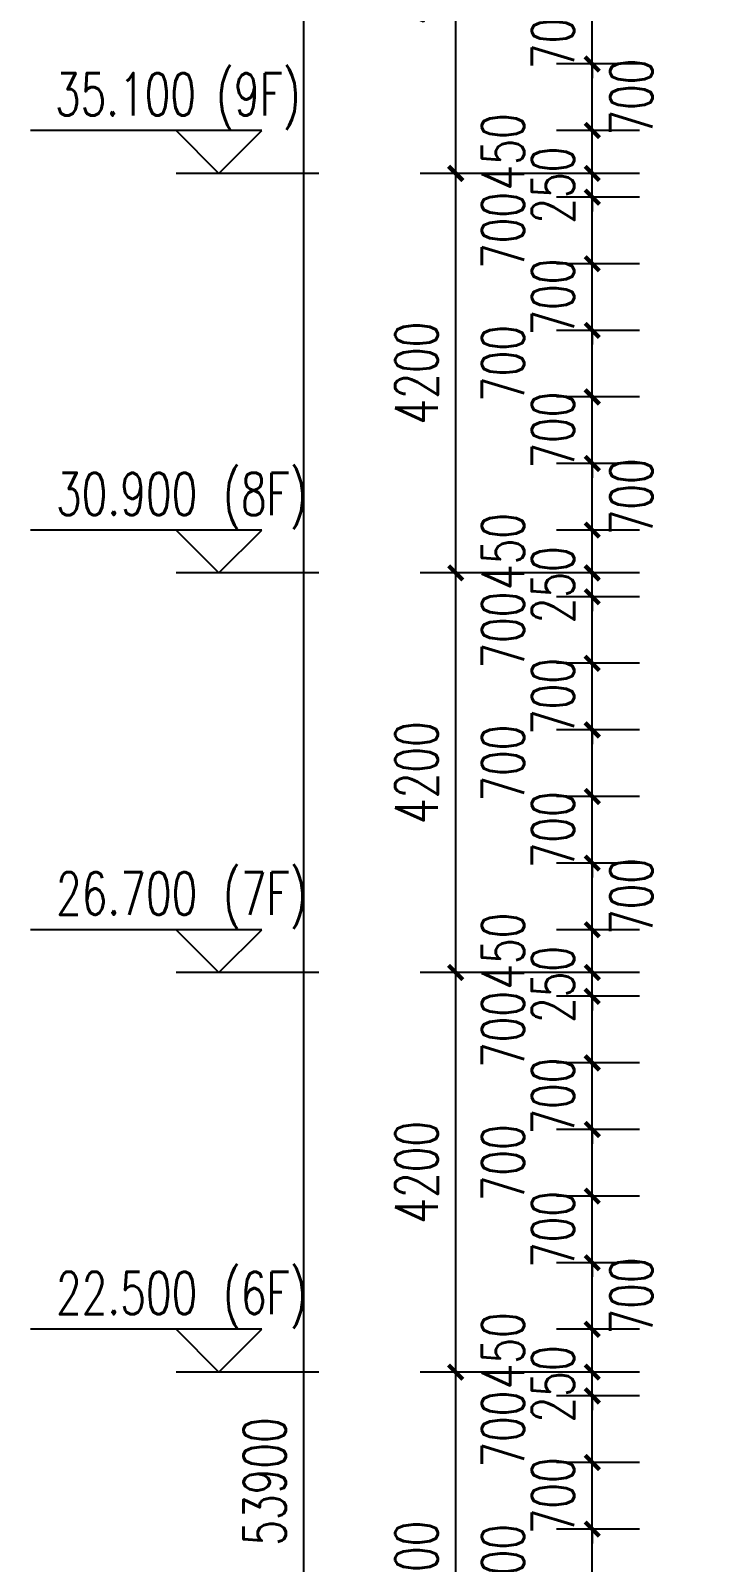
# Model space of a CAD drawing. Header units: millimetres. Extents: x 500457 to 783861, y -293369 to -162148.
# Drawn here: x 527470 to 534640, y -209851 to -193751 of the extents above; entities that cross this region are included whole.
import ezdxf

# ---------------------------------------------------------------- set-up
doc = ezdxf.new("R2010")
doc.units = ezdxf.units.MM
doc.header["$LTSCALE"] = 1000
for name, color, linetype in [('DIM_ELEV', 3, 'Continuous'), ('PUB_DIM', 3, 'Continuous'), ('PUB_TEXT', 7, 'Continuous')]:
    doc.layers.add(name, color=color, linetype=linetype)
doc.styles.add('_TCH_DIM', font='SIMPLEX', dxfattribs={"bigfont": 'GBCBIG'})
doc.styles.add('_TCH_DIM_T3', font='SIMPLEX', dxfattribs={"width": 0.705882, "bigfont": 'GBCBIG'})
doc.dimstyles.new('_TCH_ARCH&&150', dxfattribs={"dimtxt": 446.25, "dimasz": 150, "dimexe": 375, "dimexo": 450, "dimgap": 189.375, "dimtad": 1, "dimdec": 0, "dimzin": 0, "dimdsep": 46, "dimtxsty": '_TCH_DIM_T3', "dimblk": 'ARCHTICK', "dimcen": 0.09, "dimclrt": 7, "dimazin": 2, "dimtfac": 1, "dimtdec": 0, "dimtix": 1, "dimtmove": 2, "dimatfit": 3, "dimfxl": 1, "dimtolj": 1, "dimtzin": 0, "dimarcsym": 0})

# ---------------------------------------------------------------- blocks, each defined once
blk = doc.blocks.new('_ArchTick')
at = {"color": 0, "linetype": 'ByBlock', "const_width": 0.3}
blk.add_lwpolyline([(-0.5, -0.5), (0.5, 0.5)], dxfattribs=at)
blk = doc.blocks.new('*D367')
at = {"layer": 'Defpoints', "color": 0, "transparency": 16777216}
for p in [(533377, -209501), (534324, -209501), (534324, -210201)]:
    blk.add_point(p, dxfattribs=at)
at = {"layer": 'PUB_DIM', "color": 0, "lineweight": -2, "transparency": 16777216}
for p, q in [((533874, -209501), (533002, -209501)), ((533377, -210201), (533377, -209501)), ((533874, -210201), (533002, -210201))]:
    blk.add_line(p, q, dxfattribs=at)
at = {"layer": 'PUB_DIM', "color": 0, "lineweight": -2, "transparency": 16777216, "xscale": 150, "yscale": 150, "zscale": 150}
for p, rotation in [((533377, -209501), 90), ((533377, -210201), 270)]:
    blk.add_blockref('_ArchTick', p, dxfattribs=dict(at, rotation=rotation))
at = {"layer": 'PUB_DIM', "color": 7, "transparency": 16777216, "insert": (532439, -209851), "char_height": 446.2, "attachment_point": 5, "rotation": 90, "style": '_TCH_DIM_T3'}
blk.add_mtext('\\A1;700', dxfattribs=at)
blk = doc.blocks.new('*D368')
at = {"layer": 'Defpoints', "color": 0, "transparency": 16777216}
for p in [(533377, -208801), (534324, -208801), (534324, -209501)]:
    blk.add_point(p, dxfattribs=at)
at = {"layer": 'PUB_DIM', "color": 0, "lineweight": -2, "transparency": 16777216}
for p, q in [((533377, -208801), (533377, -208651)), ((533874, -208801), (533002, -208801)), ((533377, -209501), (533377, -208801)), ((533874, -209501), (533002, -209501)), ((533377, -209501), (533377, -209651))]:
    blk.add_line(p, q, dxfattribs=at)
at = {"layer": 'PUB_DIM', "color": 0, "lineweight": -2, "transparency": 16777216, "xscale": 150, "yscale": 150, "zscale": 150}
for p, rotation in [((533377, -208801), 270), ((533377, -209501), 90)]:
    blk.add_blockref('_ArchTick', p, dxfattribs=dict(at, rotation=rotation))
at = {"layer": 'PUB_DIM', "color": 7, "transparency": 16777216, "insert": (532964, -209151), "char_height": 446.2, "attachment_point": 5, "rotation": 90, "style": '_TCH_DIM_T3'}
blk.add_mtext('\\A1;700', dxfattribs=at)
blk = doc.blocks.new('*D369')
at = {"layer": 'Defpoints', "color": 0, "transparency": 16777216}
for p in [(533377, -208101), (534324, -208101), (534324, -208801)]:
    blk.add_point(p, dxfattribs=at)
at = {"layer": 'PUB_DIM', "color": 0, "lineweight": -2, "transparency": 16777216}
for p, q in [((533874, -208101), (533002, -208101)), ((533377, -208801), (533377, -208101)), ((533874, -208801), (533002, -208801))]:
    blk.add_line(p, q, dxfattribs=at)
at = {"layer": 'PUB_DIM', "color": 0, "lineweight": -2, "transparency": 16777216, "xscale": 150, "yscale": 150, "zscale": 150}
for p, rotation in [((533377, -208101), 90), ((533377, -208801), 270)]:
    blk.add_blockref('_ArchTick', p, dxfattribs=dict(at, rotation=rotation))
at = {"layer": 'PUB_DIM', "color": 7, "transparency": 16777216, "insert": (532439, -208451), "char_height": 446.2, "attachment_point": 5, "rotation": 90, "style": '_TCH_DIM_T3'}
blk.add_mtext('\\A1;700', dxfattribs=at)
blk = doc.blocks.new('*D370')
at = {"layer": 'Defpoints', "color": 0, "transparency": 16777216}
for p in [(533377, -207851), (534324, -207851), (534324, -208101)]:
    blk.add_point(p, dxfattribs=at)
at = {"layer": 'PUB_DIM', "color": 0, "lineweight": -2, "transparency": 16777216}
for p, q in [((533874, -207851), (533002, -207851)), ((533377, -207851), (533377, -207701)), ((533377, -208101), (533377, -207851)), ((533874, -208101), (533002, -208101)), ((533377, -208101), (533377, -208251))]:
    blk.add_line(p, q, dxfattribs=at)
at = {"layer": 'PUB_DIM', "color": 0, "lineweight": -2, "transparency": 16777216, "xscale": 150, "yscale": 150, "zscale": 150}
for p, rotation in [((533377, -207851), 270), ((533377, -208101), 90)]:
    blk.add_blockref('_ArchTick', p, dxfattribs=dict(at, rotation=rotation))
at = {"layer": 'PUB_DIM', "color": 7, "transparency": 16777216, "insert": (532964, -207976), "char_height": 446.2, "attachment_point": 5, "rotation": 90, "style": '_TCH_DIM_T3'}
blk.add_mtext('\\A1;250', dxfattribs=at)
blk = doc.blocks.new('*D371')
at = {"layer": 'Defpoints', "color": 0, "transparency": 16777216}
for p in [(533377, -207401), (534324, -207401), (534324, -207851)]:
    blk.add_point(p, dxfattribs=at)
at = {"layer": 'PUB_DIM', "color": 0, "lineweight": -2, "transparency": 16777216}
for p, q in [((533874, -207401), (533002, -207401)), ((533377, -207851), (533377, -207401)), ((533874, -207851), (533002, -207851))]:
    blk.add_line(p, q, dxfattribs=at)
at = {"layer": 'PUB_DIM', "color": 0, "lineweight": -2, "transparency": 16777216, "xscale": 150, "yscale": 150, "zscale": 150}
for p, rotation in [((533377, -207401), 90), ((533377, -207851), 270)]:
    blk.add_blockref('_ArchTick', p, dxfattribs=dict(at, rotation=rotation))
at = {"layer": 'PUB_DIM', "color": 7, "transparency": 16777216, "insert": (532439, -207626), "char_height": 446.2, "attachment_point": 5, "rotation": 90, "style": '_TCH_DIM_T3'}
blk.add_mtext('\\A1;450', dxfattribs=at)
blk = doc.blocks.new('*D372')
at = {"layer": 'Defpoints', "color": 0, "transparency": 16777216}
for p in [(533377, -206701), (534324, -206701), (534324, -207401)]:
    blk.add_point(p, dxfattribs=at)
at = {"layer": 'PUB_DIM', "color": 0, "lineweight": -2, "transparency": 16777216}
for p, q in [((533874, -206701), (533002, -206701)), ((533377, -207401), (533377, -206701)), ((533874, -207401), (533002, -207401))]:
    blk.add_line(p, q, dxfattribs=at)
at = {"layer": 'PUB_DIM', "color": 0, "lineweight": -2, "transparency": 16777216, "xscale": 150, "yscale": 150, "zscale": 150}
for p, rotation in [((533377, -206701), 90), ((533377, -207401), 270)]:
    blk.add_blockref('_ArchTick', p, dxfattribs=dict(at, rotation=rotation))
at = {"layer": 'PUB_DIM', "color": 7, "transparency": 16777216, "insert": (533789, -207051), "char_height": 446.2, "attachment_point": 5, "rotation": 90, "style": '_TCH_DIM_T3'}
blk.add_mtext('\\A1;700', dxfattribs=at)
blk = doc.blocks.new('*D373')
at = {"layer": 'Defpoints', "color": 0, "transparency": 16777216}
for p in [(533377, -206001), (534324, -206001), (534324, -206701)]:
    blk.add_point(p, dxfattribs=at)
at = {"layer": 'PUB_DIM', "color": 0, "lineweight": -2, "transparency": 16777216}
for p, q in [((533377, -206001), (533377, -205851)), ((533874, -206001), (533002, -206001)), ((533377, -206701), (533377, -206001)), ((533874, -206701), (533002, -206701)), ((533377, -206701), (533377, -206851))]:
    blk.add_line(p, q, dxfattribs=at)
at = {"layer": 'PUB_DIM', "color": 0, "lineweight": -2, "transparency": 16777216, "xscale": 150, "yscale": 150, "zscale": 150}
for p, rotation in [((533377, -206001), 270), ((533377, -206701), 90)]:
    blk.add_blockref('_ArchTick', p, dxfattribs=dict(at, rotation=rotation))
at = {"layer": 'PUB_DIM', "color": 7, "transparency": 16777216, "insert": (532964, -206351), "char_height": 446.2, "attachment_point": 5, "rotation": 90, "style": '_TCH_DIM_T3'}
blk.add_mtext('\\A1;700', dxfattribs=at)
blk = doc.blocks.new('*D374')
at = {"layer": 'Defpoints', "color": 0, "transparency": 16777216}
for p in [(533377, -205301), (534324, -205301), (534324, -206001)]:
    blk.add_point(p, dxfattribs=at)
at = {"layer": 'PUB_DIM', "color": 0, "lineweight": -2, "transparency": 16777216}
for p, q in [((533874, -205301), (533002, -205301)), ((533377, -206001), (533377, -205301)), ((533874, -206001), (533002, -206001))]:
    blk.add_line(p, q, dxfattribs=at)
at = {"layer": 'PUB_DIM', "color": 0, "lineweight": -2, "transparency": 16777216, "xscale": 150, "yscale": 150, "zscale": 150}
for p, rotation in [((533377, -205301), 90), ((533377, -206001), 270)]:
    blk.add_blockref('_ArchTick', p, dxfattribs=dict(at, rotation=rotation))
at = {"layer": 'PUB_DIM', "color": 7, "transparency": 16777216, "insert": (532439, -205651), "char_height": 446.2, "attachment_point": 5, "rotation": 90, "style": '_TCH_DIM_T3'}
blk.add_mtext('\\A1;700', dxfattribs=at)
blk = doc.blocks.new('*D375')
at = {"layer": 'Defpoints', "color": 0, "transparency": 16777216}
for p in [(533377, -204601), (534324, -204601), (534324, -205301)]:
    blk.add_point(p, dxfattribs=at)
at = {"layer": 'PUB_DIM', "color": 0, "lineweight": -2, "transparency": 16777216}
for p, q in [((533377, -204601), (533377, -204451)), ((533874, -204601), (533002, -204601)), ((533377, -205301), (533377, -204601)), ((533874, -205301), (533002, -205301)), ((533377, -205301), (533377, -205451))]:
    blk.add_line(p, q, dxfattribs=at)
at = {"layer": 'PUB_DIM', "color": 0, "lineweight": -2, "transparency": 16777216, "xscale": 150, "yscale": 150, "zscale": 150}
for p, rotation in [((533377, -204601), 270), ((533377, -205301), 90)]:
    blk.add_blockref('_ArchTick', p, dxfattribs=dict(at, rotation=rotation))
at = {"layer": 'PUB_DIM', "color": 7, "transparency": 16777216, "insert": (532964, -204951), "char_height": 446.2, "attachment_point": 5, "rotation": 90, "style": '_TCH_DIM_T3'}
blk.add_mtext('\\A1;700', dxfattribs=at)
blk = doc.blocks.new('*D376')
at = {"layer": 'Defpoints', "color": 0, "transparency": 16777216}
for p in [(533377, -203901), (534324, -203901), (534324, -204601)]:
    blk.add_point(p, dxfattribs=at)
at = {"layer": 'PUB_DIM', "color": 0, "lineweight": -2, "transparency": 16777216}
for p, q in [((533874, -203901), (533002, -203901)), ((533377, -204601), (533377, -203901)), ((533874, -204601), (533002, -204601))]:
    blk.add_line(p, q, dxfattribs=at)
at = {"layer": 'PUB_DIM', "color": 0, "lineweight": -2, "transparency": 16777216, "xscale": 150, "yscale": 150, "zscale": 150}
for p, rotation in [((533377, -203901), 90), ((533377, -204601), 270)]:
    blk.add_blockref('_ArchTick', p, dxfattribs=dict(at, rotation=rotation))
at = {"layer": 'PUB_DIM', "color": 7, "transparency": 16777216, "insert": (532439, -204251), "char_height": 446.2, "attachment_point": 5, "rotation": 90, "style": '_TCH_DIM_T3'}
blk.add_mtext('\\A1;700', dxfattribs=at)
blk = doc.blocks.new('*D377')
at = {"layer": 'Defpoints', "color": 0, "transparency": 16777216}
for p in [(533377, -203651), (534324, -203651), (534324, -203901)]:
    blk.add_point(p, dxfattribs=at)
at = {"layer": 'PUB_DIM', "color": 0, "lineweight": -2, "transparency": 16777216}
for p, q in [((533377, -203651), (533377, -203501)), ((533874, -203651), (533002, -203651)), ((533377, -203901), (533377, -203651)), ((533874, -203901), (533002, -203901)), ((533377, -203901), (533377, -204051))]:
    blk.add_line(p, q, dxfattribs=at)
at = {"layer": 'PUB_DIM', "color": 0, "lineweight": -2, "transparency": 16777216, "xscale": 150, "yscale": 150, "zscale": 150}
for p, rotation in [((533377, -203651), 270), ((533377, -203901), 90)]:
    blk.add_blockref('_ArchTick', p, dxfattribs=dict(at, rotation=rotation))
at = {"layer": 'PUB_DIM', "color": 7, "transparency": 16777216, "insert": (532964, -203776), "char_height": 446.2, "attachment_point": 5, "rotation": 90, "style": '_TCH_DIM_T3'}
blk.add_mtext('\\A1;250', dxfattribs=at)
blk = doc.blocks.new('*D378')
at = {"layer": 'Defpoints', "color": 0, "transparency": 16777216}
for p in [(533377, -203201), (534324, -203201), (534324, -203651)]:
    blk.add_point(p, dxfattribs=at)
at = {"layer": 'PUB_DIM', "color": 0, "lineweight": -2, "transparency": 16777216}
for p, q in [((533874, -203201), (533002, -203201)), ((533377, -203651), (533377, -203201)), ((533874, -203651), (533002, -203651))]:
    blk.add_line(p, q, dxfattribs=at)
at = {"layer": 'PUB_DIM', "color": 0, "lineweight": -2, "transparency": 16777216, "xscale": 150, "yscale": 150, "zscale": 150}
for p, rotation in [((533377, -203201), 90), ((533377, -203651), 270)]:
    blk.add_blockref('_ArchTick', p, dxfattribs=dict(at, rotation=rotation))
at = {"layer": 'PUB_DIM', "color": 7, "transparency": 16777216, "insert": (532439, -203426), "char_height": 446.2, "attachment_point": 5, "rotation": 90, "style": '_TCH_DIM_T3'}
blk.add_mtext('\\A1;450', dxfattribs=at)
blk = doc.blocks.new('*D379')
at = {"layer": 'Defpoints', "color": 0, "transparency": 16777216}
for p in [(533377, -202501), (534324, -202501), (534324, -203201)]:
    blk.add_point(p, dxfattribs=at)
at = {"layer": 'PUB_DIM', "color": 0, "lineweight": -2, "transparency": 16777216}
for p, q in [((533874, -202501), (533002, -202501)), ((533377, -203201), (533377, -202501)), ((533874, -203201), (533002, -203201))]:
    blk.add_line(p, q, dxfattribs=at)
at = {"layer": 'PUB_DIM', "color": 0, "lineweight": -2, "transparency": 16777216, "xscale": 150, "yscale": 150, "zscale": 150}
for p, rotation in [((533377, -202501), 90), ((533377, -203201), 270)]:
    blk.add_blockref('_ArchTick', p, dxfattribs=dict(at, rotation=rotation))
at = {"layer": 'PUB_DIM', "color": 7, "transparency": 16777216, "insert": (533789, -202851), "char_height": 446.2, "attachment_point": 5, "rotation": 90, "style": '_TCH_DIM_T3'}
blk.add_mtext('\\A1;700', dxfattribs=at)
blk = doc.blocks.new('*D380')
at = {"layer": 'Defpoints', "color": 0, "transparency": 16777216}
for p in [(533377, -201801), (534324, -201801), (534324, -202501)]:
    blk.add_point(p, dxfattribs=at)
at = {"layer": 'PUB_DIM', "color": 0, "lineweight": -2, "transparency": 16777216}
for p, q in [((533377, -201801), (533377, -201651)), ((533874, -201801), (533002, -201801)), ((533377, -202501), (533377, -201801)), ((533874, -202501), (533002, -202501)), ((533377, -202501), (533377, -202651))]:
    blk.add_line(p, q, dxfattribs=at)
at = {"layer": 'PUB_DIM', "color": 0, "lineweight": -2, "transparency": 16777216, "xscale": 150, "yscale": 150, "zscale": 150}
for p, rotation in [((533377, -201801), 270), ((533377, -202501), 90)]:
    blk.add_blockref('_ArchTick', p, dxfattribs=dict(at, rotation=rotation))
at = {"layer": 'PUB_DIM', "color": 7, "transparency": 16777216, "insert": (532964, -202151), "char_height": 446.2, "attachment_point": 5, "rotation": 90, "style": '_TCH_DIM_T3'}
blk.add_mtext('\\A1;700', dxfattribs=at)
blk = doc.blocks.new('*D381')
at = {"layer": 'Defpoints', "color": 0, "transparency": 16777216}
for p in [(533377, -201101), (534324, -201101), (534324, -201801)]:
    blk.add_point(p, dxfattribs=at)
at = {"layer": 'PUB_DIM', "color": 0, "lineweight": -2, "transparency": 16777216}
for p, q in [((533874, -201101), (533002, -201101)), ((533377, -201801), (533377, -201101)), ((533874, -201801), (533002, -201801))]:
    blk.add_line(p, q, dxfattribs=at)
at = {"layer": 'PUB_DIM', "color": 0, "lineweight": -2, "transparency": 16777216, "xscale": 150, "yscale": 150, "zscale": 150}
for p, rotation in [((533377, -201101), 90), ((533377, -201801), 270)]:
    blk.add_blockref('_ArchTick', p, dxfattribs=dict(at, rotation=rotation))
at = {"layer": 'PUB_DIM', "color": 7, "transparency": 16777216, "insert": (532439, -201451), "char_height": 446.2, "attachment_point": 5, "rotation": 90, "style": '_TCH_DIM_T3'}
blk.add_mtext('\\A1;700', dxfattribs=at)
blk = doc.blocks.new('*D382')
at = {"layer": 'Defpoints', "color": 0, "transparency": 16777216}
for p in [(533377, -200401), (534324, -200401), (534324, -201101)]:
    blk.add_point(p, dxfattribs=at)
at = {"layer": 'PUB_DIM', "color": 0, "lineweight": -2, "transparency": 16777216}
for p, q in [((533377, -200401), (533377, -200251)), ((533874, -200401), (533002, -200401)), ((533377, -201101), (533377, -200401)), ((533874, -201101), (533002, -201101)), ((533377, -201101), (533377, -201251))]:
    blk.add_line(p, q, dxfattribs=at)
at = {"layer": 'PUB_DIM', "color": 0, "lineweight": -2, "transparency": 16777216, "xscale": 150, "yscale": 150, "zscale": 150}
for p, rotation in [((533377, -200401), 270), ((533377, -201101), 90)]:
    blk.add_blockref('_ArchTick', p, dxfattribs=dict(at, rotation=rotation))
at = {"layer": 'PUB_DIM', "color": 7, "transparency": 16777216, "insert": (532964, -200751), "char_height": 446.2, "attachment_point": 5, "rotation": 90, "style": '_TCH_DIM_T3'}
blk.add_mtext('\\A1;700', dxfattribs=at)
blk = doc.blocks.new('*D383')
at = {"layer": 'Defpoints', "color": 0, "transparency": 16777216}
for p in [(533377, -199701), (534324, -199701), (534324, -200401)]:
    blk.add_point(p, dxfattribs=at)
at = {"layer": 'PUB_DIM', "color": 0, "lineweight": -2, "transparency": 16777216}
for p, q in [((533874, -199701), (533002, -199701)), ((533377, -200401), (533377, -199701)), ((533874, -200401), (533002, -200401))]:
    blk.add_line(p, q, dxfattribs=at)
at = {"layer": 'PUB_DIM', "color": 0, "lineweight": -2, "transparency": 16777216, "xscale": 150, "yscale": 150, "zscale": 150}
for p, rotation in [((533377, -199701), 90), ((533377, -200401), 270)]:
    blk.add_blockref('_ArchTick', p, dxfattribs=dict(at, rotation=rotation))
at = {"layer": 'PUB_DIM', "color": 7, "transparency": 16777216, "insert": (532439, -200051), "char_height": 446.2, "attachment_point": 5, "rotation": 90, "style": '_TCH_DIM_T3'}
blk.add_mtext('\\A1;700', dxfattribs=at)
blk = doc.blocks.new('*D384')
at = {"layer": 'Defpoints', "color": 0, "transparency": 16777216}
for p in [(533377, -199451), (534324, -199451), (534324, -199701)]:
    blk.add_point(p, dxfattribs=at)
at = {"layer": 'PUB_DIM', "color": 0, "lineweight": -2, "transparency": 16777216}
for p, q in [((533377, -199451), (533377, -199301)), ((533874, -199451), (533002, -199451)), ((533377, -199701), (533377, -199451)), ((533874, -199701), (533002, -199701)), ((533377, -199701), (533377, -199851))]:
    blk.add_line(p, q, dxfattribs=at)
at = {"layer": 'PUB_DIM', "color": 0, "lineweight": -2, "transparency": 16777216, "xscale": 150, "yscale": 150, "zscale": 150}
for p, rotation in [((533377, -199451), 270), ((533377, -199701), 90)]:
    blk.add_blockref('_ArchTick', p, dxfattribs=dict(at, rotation=rotation))
at = {"layer": 'PUB_DIM', "color": 7, "transparency": 16777216, "insert": (532964, -199576), "char_height": 446.2, "attachment_point": 5, "rotation": 90, "style": '_TCH_DIM_T3'}
blk.add_mtext('\\A1;250', dxfattribs=at)
blk = doc.blocks.new('*D385')
at = {"layer": 'Defpoints', "color": 0, "transparency": 16777216}
for p in [(533377, -199001), (534324, -199001), (534324, -199451)]:
    blk.add_point(p, dxfattribs=at)
at = {"layer": 'PUB_DIM', "color": 0, "lineweight": -2, "transparency": 16777216}
for p, q in [((533874, -199001), (533002, -199001)), ((533377, -199451), (533377, -199001)), ((533874, -199451), (533002, -199451))]:
    blk.add_line(p, q, dxfattribs=at)
at = {"layer": 'PUB_DIM', "color": 0, "lineweight": -2, "transparency": 16777216, "xscale": 150, "yscale": 150, "zscale": 150}
for p, rotation in [((533377, -199001), 90), ((533377, -199451), 270)]:
    blk.add_blockref('_ArchTick', p, dxfattribs=dict(at, rotation=rotation))
at = {"layer": 'PUB_DIM', "color": 7, "transparency": 16777216, "insert": (532439, -199226), "char_height": 446.2, "attachment_point": 5, "rotation": 90, "style": '_TCH_DIM_T3'}
blk.add_mtext('\\A1;450', dxfattribs=at)
blk = doc.blocks.new('*D386')
at = {"layer": 'Defpoints', "color": 0, "transparency": 16777216}
for p in [(533377, -198301), (534324, -198301), (534324, -199001)]:
    blk.add_point(p, dxfattribs=at)
at = {"layer": 'PUB_DIM', "color": 0, "lineweight": -2, "transparency": 16777216}
for p, q in [((533874, -198301), (533002, -198301)), ((533377, -199001), (533377, -198301)), ((533874, -199001), (533002, -199001))]:
    blk.add_line(p, q, dxfattribs=at)
at = {"layer": 'PUB_DIM', "color": 0, "lineweight": -2, "transparency": 16777216, "xscale": 150, "yscale": 150, "zscale": 150}
for p, rotation in [((533377, -198301), 90), ((533377, -199001), 270)]:
    blk.add_blockref('_ArchTick', p, dxfattribs=dict(at, rotation=rotation))
at = {"layer": 'PUB_DIM', "color": 7, "transparency": 16777216, "insert": (533789, -198651), "char_height": 446.2, "attachment_point": 5, "rotation": 90, "style": '_TCH_DIM_T3'}
blk.add_mtext('\\A1;700', dxfattribs=at)
blk = doc.blocks.new('*D387')
at = {"layer": 'Defpoints', "color": 0, "transparency": 16777216}
for p in [(533377, -197601), (534324, -197601), (534324, -198301)]:
    blk.add_point(p, dxfattribs=at)
at = {"layer": 'PUB_DIM', "color": 0, "lineweight": -2, "transparency": 16777216}
for p, q in [((533377, -197601), (533377, -197451)), ((533874, -197601), (533002, -197601)), ((533377, -198301), (533377, -197601)), ((533874, -198301), (533002, -198301)), ((533377, -198301), (533377, -198451))]:
    blk.add_line(p, q, dxfattribs=at)
at = {"layer": 'PUB_DIM', "color": 0, "lineweight": -2, "transparency": 16777216, "xscale": 150, "yscale": 150, "zscale": 150}
for p, rotation in [((533377, -197601), 270), ((533377, -198301), 90)]:
    blk.add_blockref('_ArchTick', p, dxfattribs=dict(at, rotation=rotation))
at = {"layer": 'PUB_DIM', "color": 7, "transparency": 16777216, "insert": (532964, -197951), "char_height": 446.2, "attachment_point": 5, "rotation": 90, "style": '_TCH_DIM_T3'}
blk.add_mtext('\\A1;700', dxfattribs=at)
blk = doc.blocks.new('*D388')
at = {"layer": 'Defpoints', "color": 0, "transparency": 16777216}
for p in [(533377, -196901), (534324, -196901), (534324, -197601)]:
    blk.add_point(p, dxfattribs=at)
at = {"layer": 'PUB_DIM', "color": 0, "lineweight": -2, "transparency": 16777216}
for p, q in [((533874, -196901), (533002, -196901)), ((533377, -197601), (533377, -196901)), ((533874, -197601), (533002, -197601))]:
    blk.add_line(p, q, dxfattribs=at)
at = {"layer": 'PUB_DIM', "color": 0, "lineweight": -2, "transparency": 16777216, "xscale": 150, "yscale": 150, "zscale": 150}
for p, rotation in [((533377, -196901), 90), ((533377, -197601), 270)]:
    blk.add_blockref('_ArchTick', p, dxfattribs=dict(at, rotation=rotation))
at = {"layer": 'PUB_DIM', "color": 7, "transparency": 16777216, "insert": (532439, -197251), "char_height": 446.2, "attachment_point": 5, "rotation": 90, "style": '_TCH_DIM_T3'}
blk.add_mtext('\\A1;700', dxfattribs=at)
blk = doc.blocks.new('*D389')
at = {"layer": 'Defpoints', "color": 0, "transparency": 16777216}
for p in [(533377, -196201), (534324, -196201), (534324, -196901)]:
    blk.add_point(p, dxfattribs=at)
at = {"layer": 'PUB_DIM', "color": 0, "lineweight": -2, "transparency": 16777216}
for p, q in [((533377, -196201), (533377, -196051)), ((533874, -196201), (533002, -196201)), ((533377, -196901), (533377, -196201)), ((533874, -196901), (533002, -196901)), ((533377, -196901), (533377, -197051))]:
    blk.add_line(p, q, dxfattribs=at)
at = {"layer": 'PUB_DIM', "color": 0, "lineweight": -2, "transparency": 16777216, "xscale": 150, "yscale": 150, "zscale": 150}
for p, rotation in [((533377, -196201), 270), ((533377, -196901), 90)]:
    blk.add_blockref('_ArchTick', p, dxfattribs=dict(at, rotation=rotation))
at = {"layer": 'PUB_DIM', "color": 7, "transparency": 16777216, "insert": (532964, -196551), "char_height": 446.2, "attachment_point": 5, "rotation": 90, "style": '_TCH_DIM_T3'}
blk.add_mtext('\\A1;700', dxfattribs=at)
blk = doc.blocks.new('*D390')
at = {"layer": 'Defpoints', "color": 0, "transparency": 16777216}
for p in [(533377, -195501), (534324, -195501), (534324, -196201)]:
    blk.add_point(p, dxfattribs=at)
at = {"layer": 'PUB_DIM', "color": 0, "lineweight": -2, "transparency": 16777216}
for p, q in [((533874, -195501), (533002, -195501)), ((533377, -196201), (533377, -195501)), ((533874, -196201), (533002, -196201))]:
    blk.add_line(p, q, dxfattribs=at)
at = {"layer": 'PUB_DIM', "color": 0, "lineweight": -2, "transparency": 16777216, "xscale": 150, "yscale": 150, "zscale": 150}
for p, rotation in [((533377, -195501), 90), ((533377, -196201), 270)]:
    blk.add_blockref('_ArchTick', p, dxfattribs=dict(at, rotation=rotation))
at = {"layer": 'PUB_DIM', "color": 7, "transparency": 16777216, "insert": (532439, -195851), "char_height": 446.2, "attachment_point": 5, "rotation": 90, "style": '_TCH_DIM_T3'}
blk.add_mtext('\\A1;700', dxfattribs=at)
blk = doc.blocks.new('*D391')
at = {"layer": 'Defpoints', "color": 0, "transparency": 16777216}
for p in [(533377, -195251), (534324, -195251), (534324, -195501)]:
    blk.add_point(p, dxfattribs=at)
at = {"layer": 'PUB_DIM', "color": 0, "lineweight": -2, "transparency": 16777216}
for p, q in [((533377, -195251), (533377, -195101)), ((533874, -195251), (533002, -195251)), ((533377, -195501), (533377, -195251)), ((533874, -195501), (533002, -195501)), ((533377, -195501), (533377, -195651))]:
    blk.add_line(p, q, dxfattribs=at)
at = {"layer": 'PUB_DIM', "color": 0, "lineweight": -2, "transparency": 16777216, "xscale": 150, "yscale": 150, "zscale": 150}
for p, rotation in [((533377, -195251), 270), ((533377, -195501), 90)]:
    blk.add_blockref('_ArchTick', p, dxfattribs=dict(at, rotation=rotation))
at = {"layer": 'PUB_DIM', "color": 7, "transparency": 16777216, "insert": (532964, -195376), "char_height": 446.2, "attachment_point": 5, "rotation": 90, "style": '_TCH_DIM_T3'}
blk.add_mtext('\\A1;250', dxfattribs=at)
blk = doc.blocks.new('*D392')
at = {"layer": 'Defpoints', "color": 0, "transparency": 16777216}
for p in [(533377, -194801), (534324, -194801), (534324, -195251)]:
    blk.add_point(p, dxfattribs=at)
at = {"layer": 'PUB_DIM', "color": 0, "lineweight": -2, "transparency": 16777216}
for p, q in [((533874, -194801), (533002, -194801)), ((533377, -195251), (533377, -194801)), ((533874, -195251), (533002, -195251))]:
    blk.add_line(p, q, dxfattribs=at)
at = {"layer": 'PUB_DIM', "color": 0, "lineweight": -2, "transparency": 16777216, "xscale": 150, "yscale": 150, "zscale": 150}
for p, rotation in [((533377, -194801), 90), ((533377, -195251), 270)]:
    blk.add_blockref('_ArchTick', p, dxfattribs=dict(at, rotation=rotation))
at = {"layer": 'PUB_DIM', "color": 7, "transparency": 16777216, "insert": (532439, -195026), "char_height": 446.2, "attachment_point": 5, "rotation": 90, "style": '_TCH_DIM_T3'}
blk.add_mtext('\\A1;450', dxfattribs=at)
blk = doc.blocks.new('*D393')
at = {"layer": 'Defpoints', "color": 0, "transparency": 16777216}
for p in [(533377, -194101), (534324, -194101), (534324, -194801)]:
    blk.add_point(p, dxfattribs=at)
at = {"layer": 'PUB_DIM', "color": 0, "lineweight": -2, "transparency": 16777216}
for p, q in [((533874, -194101), (533002, -194101)), ((533377, -194801), (533377, -194101)), ((533874, -194801), (533002, -194801))]:
    blk.add_line(p, q, dxfattribs=at)
at = {"layer": 'PUB_DIM', "color": 0, "lineweight": -2, "transparency": 16777216, "xscale": 150, "yscale": 150, "zscale": 150}
for p, rotation in [((533377, -194101), 90), ((533377, -194801), 270)]:
    blk.add_blockref('_ArchTick', p, dxfattribs=dict(at, rotation=rotation))
at = {"layer": 'PUB_DIM', "color": 7, "transparency": 16777216, "insert": (533789, -194451), "char_height": 446.2, "attachment_point": 5, "rotation": 90, "style": '_TCH_DIM_T3'}
blk.add_mtext('\\A1;700', dxfattribs=at)
blk = doc.blocks.new('*D394')
at = {"layer": 'Defpoints', "color": 0, "transparency": 16777216}
for p in [(533377, -193401), (534324, -193401), (534324, -194101)]:
    blk.add_point(p, dxfattribs=at)
at = {"layer": 'PUB_DIM', "color": 0, "lineweight": -2, "transparency": 16777216}
for p, q in [((533377, -193401), (533377, -193251)), ((533874, -193401), (533002, -193401)), ((533377, -194101), (533377, -193401)), ((533874, -194101), (533002, -194101)), ((533377, -194101), (533377, -194251))]:
    blk.add_line(p, q, dxfattribs=at)
at = {"layer": 'PUB_DIM', "color": 0, "lineweight": -2, "transparency": 16777216, "xscale": 150, "yscale": 150, "zscale": 150}
for p, rotation in [((533377, -193401), 270), ((533377, -194101), 90)]:
    blk.add_blockref('_ArchTick', p, dxfattribs=dict(at, rotation=rotation))
at = {"layer": 'PUB_DIM', "color": 7, "transparency": 16777216, "insert": (532964, -193751), "char_height": 446.2, "attachment_point": 5, "rotation": 90, "style": '_TCH_DIM_T3'}
blk.add_mtext('\\A1;700', dxfattribs=at)
blk = doc.blocks.new('*D413')
at = {"layer": 'Defpoints', "color": 0, "transparency": 16777216}
for p in [(530345, -182051), (534640, -182051), (534640, -235951)]:
    blk.add_point(p, dxfattribs=at)
at = {"layer": 'PUB_DIM', "color": 0, "lineweight": -2, "transparency": 16777216}
for p, q in [((534190, -182051), (529970, -182051)), ((530345, -235951), (530345, -182051)), ((534190, -235951), (529970, -235951))]:
    blk.add_line(p, q, dxfattribs=at)
at = {"layer": 'PUB_DIM', "color": 0, "lineweight": -2, "transparency": 16777216, "xscale": 150, "yscale": 150, "zscale": 150}
for p, rotation in [((530345, -182051), 90), ((530345, -235951), 270)]:
    blk.add_blockref('_ArchTick', p, dxfattribs=dict(at, rotation=rotation))
at = {"layer": 'PUB_DIM', "color": 7, "transparency": 16777216, "insert": (529933, -209001), "char_height": 446.2, "attachment_point": 5, "rotation": 90, "style": '_TCH_DIM_T3'}
blk.add_mtext('\\A1;53900', dxfattribs=at)
blk = doc.blocks.new('*D419')
at = {"layer": 'Defpoints', "color": 0, "transparency": 16777216}
for p in [(531941, -207851), (533905, -207851), (533905, -212051)]:
    blk.add_point(p, dxfattribs=at)
at = {"layer": 'PUB_DIM', "color": 0, "lineweight": -2, "transparency": 16777216}
for p, q in [((533455, -207851), (531566, -207851)), ((531941, -212051), (531941, -207851)), ((533455, -212051), (531566, -212051))]:
    blk.add_line(p, q, dxfattribs=at)
at = {"layer": 'PUB_DIM', "color": 0, "lineweight": -2, "transparency": 16777216, "xscale": 150, "yscale": 150, "zscale": 150}
for p, rotation in [((531941, -207851), 90), ((531941, -212051), 270)]:
    blk.add_blockref('_ArchTick', p, dxfattribs=dict(at, rotation=rotation))
at = {"layer": 'PUB_DIM', "color": 7, "transparency": 16777216, "insert": (531529, -209951), "char_height": 446.2, "attachment_point": 5, "rotation": 90, "style": '_TCH_DIM_T3'}
blk.add_mtext('\\A1;4200', dxfattribs=at)
blk = doc.blocks.new('*D420')
at = {"layer": 'Defpoints', "color": 0, "transparency": 16777216}
for p in [(531941, -203651), (533905, -203651), (533905, -207851)]:
    blk.add_point(p, dxfattribs=at)
at = {"layer": 'PUB_DIM', "color": 0, "lineweight": -2, "transparency": 16777216}
for p, q in [((533455, -203651), (531566, -203651)), ((531941, -207851), (531941, -203651)), ((533455, -207851), (531566, -207851))]:
    blk.add_line(p, q, dxfattribs=at)
at = {"layer": 'PUB_DIM', "color": 0, "lineweight": -2, "transparency": 16777216, "xscale": 150, "yscale": 150, "zscale": 150}
for p, rotation in [((531941, -203651), 90), ((531941, -207851), 270)]:
    blk.add_blockref('_ArchTick', p, dxfattribs=dict(at, rotation=rotation))
at = {"layer": 'PUB_DIM', "color": 7, "transparency": 16777216, "insert": (531529, -205751), "char_height": 446.2, "attachment_point": 5, "rotation": 90, "style": '_TCH_DIM_T3'}
blk.add_mtext('\\A1;4200', dxfattribs=at)
blk = doc.blocks.new('*D421')
at = {"layer": 'Defpoints', "color": 0, "transparency": 16777216}
for p in [(531941, -199451), (533905, -199451), (533905, -203651)]:
    blk.add_point(p, dxfattribs=at)
at = {"layer": 'PUB_DIM', "color": 0, "lineweight": -2, "transparency": 16777216}
for p, q in [((533455, -199451), (531566, -199451)), ((531941, -203651), (531941, -199451)), ((533455, -203651), (531566, -203651))]:
    blk.add_line(p, q, dxfattribs=at)
at = {"layer": 'PUB_DIM', "color": 0, "lineweight": -2, "transparency": 16777216, "xscale": 150, "yscale": 150, "zscale": 150}
for p, rotation in [((531941, -199451), 90), ((531941, -203651), 270)]:
    blk.add_blockref('_ArchTick', p, dxfattribs=dict(at, rotation=rotation))
at = {"layer": 'PUB_DIM', "color": 7, "transparency": 16777216, "insert": (531529, -201551), "char_height": 446.2, "attachment_point": 5, "rotation": 90, "style": '_TCH_DIM_T3'}
blk.add_mtext('\\A1;4200', dxfattribs=at)
blk = doc.blocks.new('*D422')
at = {"layer": 'Defpoints', "color": 0, "transparency": 16777216}
for p in [(531941, -195251), (533905, -195251), (533905, -199451)]:
    blk.add_point(p, dxfattribs=at)
at = {"layer": 'PUB_DIM', "color": 0, "lineweight": -2, "transparency": 16777216}
for p, q in [((533455, -195251), (531566, -195251)), ((531941, -199451), (531941, -195251)), ((533455, -199451), (531566, -199451))]:
    blk.add_line(p, q, dxfattribs=at)
at = {"layer": 'PUB_DIM', "color": 0, "lineweight": -2, "transparency": 16777216, "xscale": 150, "yscale": 150, "zscale": 150}
for p, rotation in [((531941, -195251), 90), ((531941, -199451), 270)]:
    blk.add_blockref('_ArchTick', p, dxfattribs=dict(at, rotation=rotation))
at = {"layer": 'PUB_DIM', "color": 7, "transparency": 16777216, "insert": (531529, -197351), "char_height": 446.2, "attachment_point": 5, "rotation": 90, "style": '_TCH_DIM_T3'}
blk.add_mtext('\\A1;4200', dxfattribs=at)
blk = doc.blocks.new('*D423')
at = {"layer": 'Defpoints', "color": 0, "transparency": 16777216}
for p in [(531941, -191051), (533905, -191051), (533905, -195251)]:
    blk.add_point(p, dxfattribs=at)
at = {"layer": 'PUB_DIM', "color": 0, "lineweight": -2, "transparency": 16777216}
for p, q in [((533455, -191051), (531566, -191051)), ((531941, -195251), (531941, -191051)), ((533455, -195251), (531566, -195251))]:
    blk.add_line(p, q, dxfattribs=at)
at = {"layer": 'PUB_DIM', "color": 0, "lineweight": -2, "transparency": 16777216, "xscale": 150, "yscale": 150, "zscale": 150}
for p, rotation in [((531941, -191051), 90), ((531941, -195251), 270)]:
    blk.add_blockref('_ArchTick', p, dxfattribs=dict(at, rotation=rotation))
at = {"layer": 'PUB_DIM', "color": 7, "transparency": 16777216, "insert": (531529, -193151), "char_height": 446.2, "attachment_point": 5, "rotation": 90, "style": '_TCH_DIM_T3'}
blk.add_mtext('\\A1;4200', dxfattribs=at)

msp = doc.modelspace()

# ---------------------------------------------------------------- linework, layer by layer
at = {"layer": 'DIM_ELEV'}
for p, q in [((529900.4, -194800.7), (527470.4, -194800.7)), ((529450.4, -195250.7), (529000.4, -194800.7)), ((529450.4, -195250.7), (529900.4, -194800.7)), ((530500.4, -195250.7), (529000.4, -195250.7)), ((529900.4, -199000.7), (527470.4, -199000.7)), ((529450.4, -199450.7), (529000.4, -199000.7)), ((529450.4, -199450.7), (529900.4, -199000.7)), ((530500.4, -199450.7), (529000.4, -199450.7)), ((529900.4, -203200.7), (527470.4, -203200.7)), ((529450.4, -203650.7), (529000.4, -203200.7)), ((529450.4, -203650.7), (529900.4, -203200.7)), ((530500.4, -203650.7), (529000.4, -203650.7)), ((529900.4, -207400.7), (527470.4, -207400.7)), ((529450.4, -207850.7), (529000.4, -207400.7)), ((529450.4, -207850.7), (529900.4, -207400.7)), ((530500.4, -207850.7), (529000.4, -207850.7))]:
    msp.add_line(p, q, dxfattribs=at)

# ---------------------------------------------------------------- texts
at = {"layer": 'PUB_TEXT', "style": '_TCH_DIM', "width": 0.705882}
for s, p in [('(9F)', (529420.4, -194643.2)), ('35.100', (527725.4, -194643.2)), ('(8F)', (529492.4, -198843.2)), ('30.900', (527737.4, -198843.2)), ('(7F)', (529492.4, -203043.2)), ('26.700', (527737.4, -203043.2)), ('(6F)', (529492.4, -207243.2)), ('22.500', (527737.4, -207243.2))]:
    msp.add_text(s, height=446.25, dxfattribs=at).set_placement(p)

# ---------------------------------------------------------------- dimensions: what is measured, and where the dimension line sits
at = {"layer": 'PUB_DIM'}
for p1, p2, distance, picture, middle in [((534640.3, -235950.7), (534640.3, -182050.7), 4295.1, '*D413', (529932.7, -209000.7)), ((533905, -195250.7), (533905, -191050.7), 1963.5, '*D423', (531529, -193150.7)), ((534324.4, -194100.7), (534324.4, -193400.7), 947.8, '*D394', (532964.1, -193750.7)), ((534324.4, -195500.7), (534324.4, -195250.7), 947.8, '*D391', (532964.1, -195375.7)), ((533905, -199450.7), (533905, -195250.7), 1963.5, '*D422', (531529, -197350.7)), ((534324.4, -196900.7), (534324.4, -196200.7), 947.8, '*D389', (532964.1, -196550.7)), ((534324.4, -198300.7), (534324.4, -197600.7), 947.8, '*D387', (532964.1, -197950.7)), ((534324.4, -199700.7), (534324.4, -199450.7), 947.8, '*D384', (532964.1, -199575.7)), ((533905, -203650.7), (533905, -199450.7), 1963.5, '*D421', (531529, -201550.7)), ((534324.4, -201100.7), (534324.4, -200400.7), 947.8, '*D382', (532964.1, -200750.7)), ((534324.4, -202500.7), (534324.4, -201800.7), 947.8, '*D380', (532964.1, -202150.7)), ((534324.4, -203900.7), (534324.4, -203650.7), 947.8, '*D377', (532964.1, -203775.7)), ((533905, -207850.7), (533905, -203650.7), 1963.5, '*D420', (531529, -205750.7)), ((534324.4, -205300.7), (534324.4, -204600.7), 947.8, '*D375', (532964.1, -204950.7)), ((534324.4, -206700.7), (534324.4, -206000.7), 947.8, '*D373', (532964.1, -206350.7)), ((534324.4, -208100.7), (534324.4, -207850.7), 947.8, '*D370', (532964.1, -207975.7)), ((533905, -212050.7), (533905, -207850.7), 1963.5, '*D419', (531529, -209950.7)), ((534324.4, -209500.7), (534324.4, -208800.7), 947.8, '*D368', (532964.1, -209150.7))]:
    dim = msp.add_aligned_dim(p1=p1, p2=p2, distance=distance, dimstyle='_TCH_ARCH&&150', dxfattribs=at)
    dim.commit()
    dim.dimension.update_dxf_attribs({"geometry": picture, "text_midpoint": middle})
for base, p1, p2, picture, middle in [((533376.6, -194100.7), (534324.4, -194800.7), (534324.4, -194100.7), '*D393', (533789.1, -194450.7)), ((533376.6, -194800.7), (534324.4, -195250.7), (534324.4, -194800.7), '*D392', (532439.1, -195025.7)), ((533376.6, -195500.7), (534324.4, -196200.7), (534324.4, -195500.7), '*D390', (532439.1, -195850.7)), ((533376.6, -196900.7), (534324.4, -197600.7), (534324.4, -196900.7), '*D388', (532439.1, -197250.7)), ((533376.6, -198300.7), (534324.4, -199000.7), (534324.4, -198300.7), '*D386', (533789.1, -198650.7)), ((533376.6, -199000.7), (534324.4, -199450.7), (534324.4, -199000.7), '*D385', (532439.1, -199225.7)), ((533376.6, -199700.7), (534324.4, -200400.7), (534324.4, -199700.7), '*D383', (532439.1, -200050.7)), ((533376.6, -201100.7), (534324.4, -201800.7), (534324.4, -201100.7), '*D381', (532439.1, -201450.7)), ((533376.6, -202500.7), (534324.4, -203200.7), (534324.4, -202500.7), '*D379', (533789.1, -202850.7)), ((533376.6, -203200.7), (534324.4, -203650.7), (534324.4, -203200.7), '*D378', (532439.1, -203425.7)), ((533376.6, -203900.7), (534324.4, -204600.7), (534324.4, -203900.7), '*D376', (532439.1, -204250.7)), ((533376.6, -205300.7), (534324.4, -206000.7), (534324.4, -205300.7), '*D374', (532439.1, -205650.7)), ((533376.6, -206700.7), (534324.4, -207400.7), (534324.4, -206700.7), '*D372', (533789.1, -207050.7)), ((533376.6, -207400.7), (534324.4, -207850.7), (534324.4, -207400.7), '*D371', (532439.1, -207625.7)), ((533376.6, -208100.7), (534324.4, -208800.7), (534324.4, -208100.7), '*D369', (532439.1, -208450.7)), ((533376.6, -209500.7), (534324.4, -210200.7), (534324.4, -209500.7), '*D367', (532439.1, -209850.7))]:
    dim = msp.add_linear_dim(base=base, p1=p1, p2=p2, angle=90, dimstyle='_TCH_ARCH&&150', dxfattribs=at)
    dim.commit()
    dim.dimension.update_dxf_attribs({"geometry": picture, "text_midpoint": middle, "dimtype": 129})

doc.saveas('drawing.dxf')
